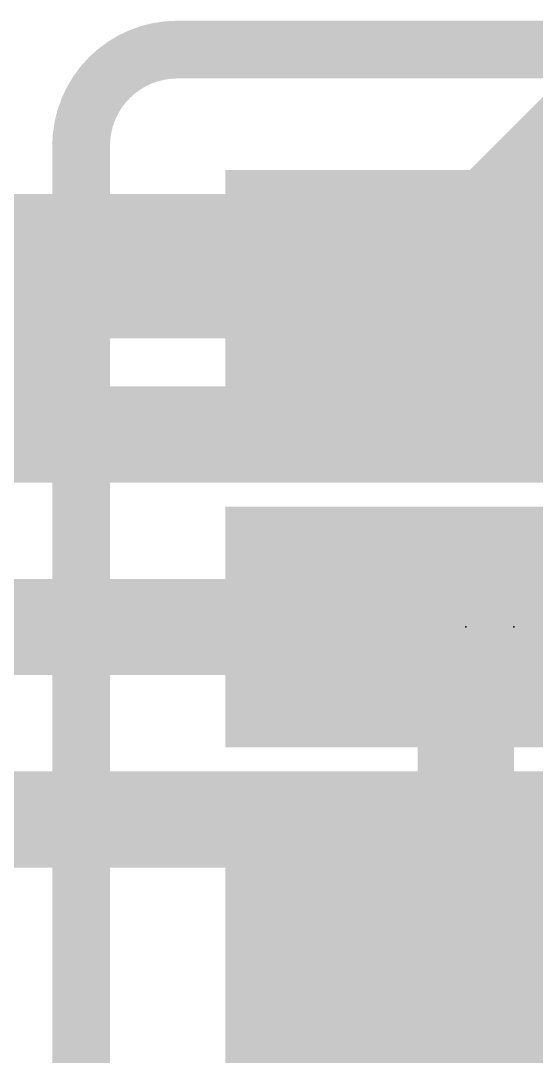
# Model space of a CAD drawing. Extents: x -1.6 to 24.3, y -3.8 to 15.4.
# Drawn here: x 12.667 to 14.029, y 6.487 to 9.22 of the extents above; entities that cross this region are included whole.
import ezdxf

# ---------------------------------------------------------------- set-up
doc = ezdxf.new("R2010")
doc.units = 0
for name, color, linetype in [('1', 12, 'CONTINUOUS'), ('16', 132, 'CONTINUOUS'), ('22', 53, 'CONTINUOUS'), ('23', 53, 'CONTINUOUS'), ('24', 53, 'CONTINUOUS')]:
    doc.layers.add(name, color=color, linetype=linetype)

# ---------------------------------------------------------------- blocks, each defined once
blk = doc.blocks.new('RECT')
blk.add_solid([(-0.5, -0.5), (0.5, -0.5), (-0.5, 0.5), (0.5, 0.5)])

msp = doc.modelspace()

# ---------------------------------------------------------------- linework, layer by layer
at = {"layer": '1', "const_width": 0.254}
for points in [[(14.2875, 9.0805), (13.843, 8.636)], [(13.843, 8.636), (10.287, 8.636)], [(11.049, 8.128), (15.748, 8.128)], [(11.303, 7.62), (15.9258, 7.62)], [(11.557, 7.112), (16.129, 7.112)]]:
    msp.add_lwpolyline(points, dxfattribs=at)
at = {"layer": '1', "const_width": 0.127}
for points in [[(13.843, 8.5725, 1), (13.843, 8.6995)], [(13.7981, 8.6809, 1), (13.8879, 8.5911)]]:
    msp.add_lwpolyline(points, format="xyb", dxfattribs=at)
at = {"layer": '16', "const_width": 0.254}
for points in [[(12.1285, 7.8105), (12.827, 8.509)], [(13.843, 8.509), (12.827, 8.509)], [(13.843, 8.509), (14.732, 8.509)], [(13.843, 7.62), (14.8336, 7.62)], [(13.843, 6.731), (13.843, 7.493)], [(13.843, 6.731), (13.843, 5.207)]]:
    msp.add_lwpolyline(points, dxfattribs=at)
at = {"layer": '16', "const_width": 0.127}
for points in [[(12.827, 8.5725, 1), (12.827, 8.4455)], [(12.8719, 8.4641, 1), (12.7821, 8.5539)], [(13.843, 8.5725, 1), (13.843, 8.4455)], [(13.843, 8.4455, 1), (13.843, 8.5725)], [(13.843, 7.6835, 1), (13.843, 7.5565)], [(13.9065, 7.493, 1), (13.7795, 7.493)], [(13.9065, 6.731, 1), (13.7795, 6.731)], [(13.7795, 6.731, 1), (13.9065, 6.731)]]:
    msp.add_lwpolyline(points, format="xyb", dxfattribs=at)
at = {"layer": '22'}
for points, const_width in [([(13.081, 9.144, 0.4142), (12.827, 8.89)], 0.1524), ([(13.081, 9.1821, 1), (13.081, 9.1059)], 0.0762), ([(13.081, 9.1059, 1), (13.081, 9.1821)], 0.0762), ([(12.8651, 8.89, 1), (12.7889, 8.89)], 0.0762), ([(12.7889, 8.89, 1), (12.8651, 8.89)], 0.0762)]:
    msp.add_lwpolyline(points, format="xyb", dxfattribs=dict(at, const_width=const_width))
at = {"layer": '22', "const_width": 0.1524}
for points in [[(14.605, 9.144), (13.081, 9.144)], [(12.827, 8.89), (12.827, 6.35)]]:
    msp.add_lwpolyline(points, dxfattribs=at)
at = {"layer": '23'}
msp.add_point((13.97, 7.62), dxfattribs=at)
at = {"layer": '24'}
msp.add_point((13.843, 7.62), dxfattribs=at)

# ---------------------------------------------------------------- block references
at = {"layer": '16', "xscale": 0.635, "yscale": 1.27, "rotation": 270}
for p in [(13.843, 8.509), (13.843, 7.62), (13.843, 6.731)]:
    msp.add_blockref('RECT', p, dxfattribs=at)

doc.saveas('drawing.dxf')
